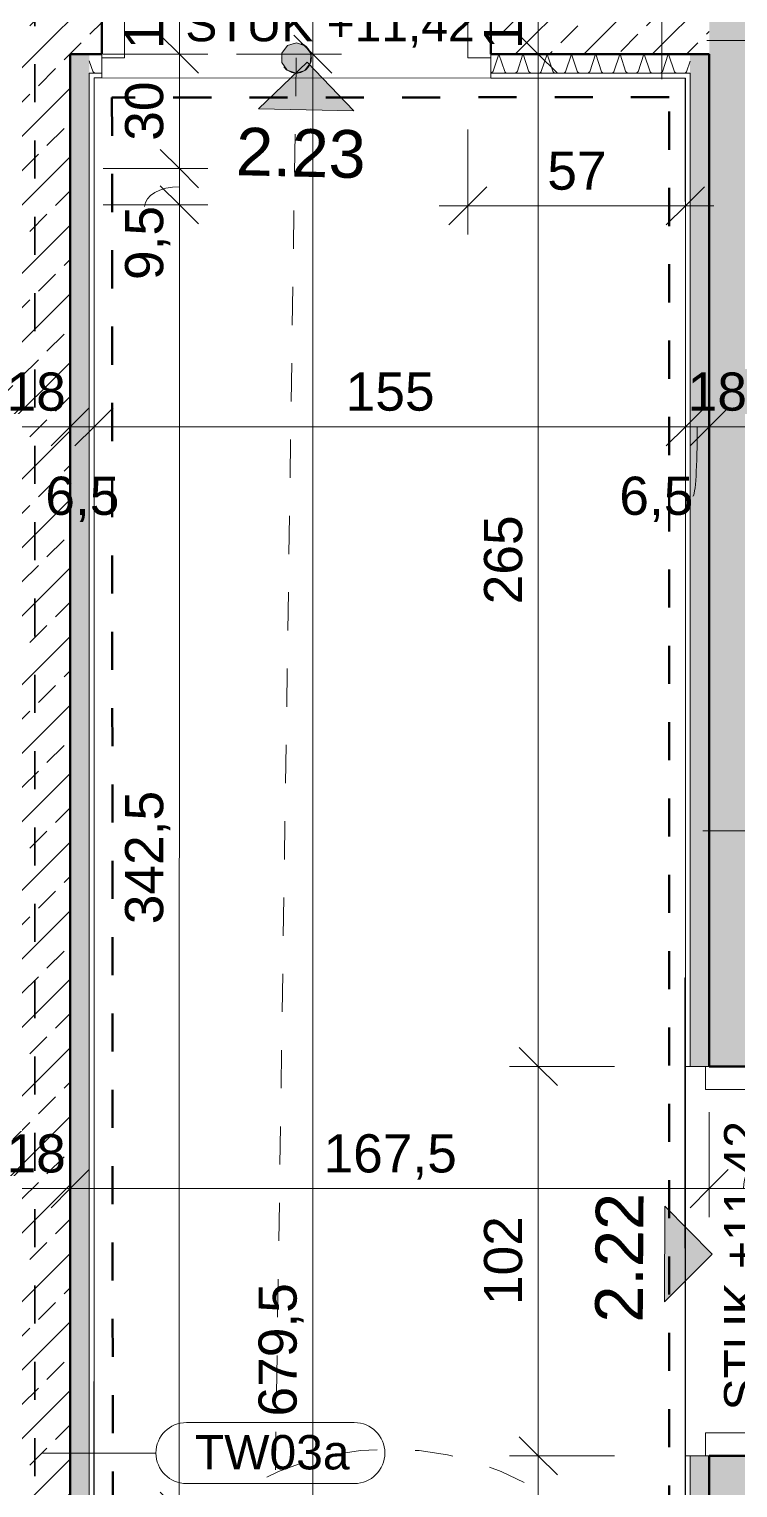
# Model space of a CAD drawing. Header units: metres. Extents: x -67.4 to -27.2, y 43.9 to 89.6.
# Drawn here: x -46.991 to -45.133, y 71.94 to 75.762 of the extents above; entities that cross this region are included whole.
import ezdxf

# ---------------------------------------------------------------- set-up
doc = ezdxf.new("R2010")
doc.units = ezdxf.units.M
doc.linetypes.add('Strich Punkt Mittel', pattern=[0.015875, 0.00635, -0.004763, 0, -0.004763])
doc.linetypes.add('Verdeckt', pattern=[0.003, 0.002, -0.001])
for name, color, linetype, lineweight in [('A_2D', 7, 'Continuous', 13), ('A_Bemassung-50_', 4, 'Continuous', 9), ('A_Bemassung_', 4, 'Continuous', 9), ('A_Beschriftung_', 7, 'Continuous', 9), ('A_Brandabschnitte', 30, 'Verdeckt', 50), ('A_Decken', 8, 'Continuous', 13), ('A_Fluchtweg', 240, 'Verdeckt', 18), ('A_Raeume_', 7, 'Continuous', 5), ('A_Raeume_Beschriftung_', 7, 'Continuous', 9), ('A_Raster_', 1, 'Continuous', 9), ('A_Tueren', 31, 'Continuous', 13), ('A_Waende', 7, 'Continuous', 13)]:
    doc.layers.add(name, color=color, linetype=linetype, lineweight=lineweight)
doc.styles.add('Arial_2', font='arial.ttf', dxfattribs={"height": 0.09})
doc.styles.add('Arial_4', font='arial.ttf', dxfattribs={"height": 0.125})
doc.styles.add('Arial_5', font='arial.ttf', dxfattribs={"height": 0.1})
doc.dimstyles.new('WGA-Bemaßung', dxfattribs={"dimscale": 0.3048, "dimtxt": 0.102026, "dimasz": 0.328084, "dimexe": 0.246063, "dimexo": 0.0625, "dimgap": 0.04101, "dimtad": 1, "dimdec": 1, "dimlfac": 100, "dimrnd": 0.5, "dimdsep": 46, "dimtxsty": 'Arial_5', "dimblk1": 'OBLIQUE', "dimblk2": 'OBLIQUE', "dimsah": 1, "dimcen": 0.09, "dimdle": 0.246063, "dimazin": 2, "dimtfac": 1, "dimtdec": 4, "dimtix": 1, "dimtmove": 0, "dimatfit": 3, "dimfxl": 0.656168, "dimfxlon": 1, "dimtvp": 1, "dimtolj": 1, "dimtzin": 0, "dimarcsym": 2})
doc.dimstyles.new('WGA-Bemaßung_3', dxfattribs={"dimscale": 0.3048, "dimtxt": 0.102026, "dimasz": 0.328084, "dimexe": 0.246063, "dimexo": 0.0625, "dimgap": 0.04101, "dimtad": 1, "dimdec": 1, "dimlfac": 100, "dimrnd": 0.5, "dimdsep": 46, "dimtxsty": 'Arial_5', "dimblk1": 'OBLIQUE', "dimblk2": 'OBLIQUE', "dimsah": 1, "dimcen": 0.09, "dimdle": 0.246063, "dimazin": 2, "dimtfac": 1, "dimtdec": 4, "dimtix": 1, "dimtmove": 1, "dimatfit": 3, "dimfxl": 0.656168, "dimfxlon": 1, "dimtvp": 1, "dimtolj": 1, "dimtzin": 0, "dimarcsym": 2})
doc.dimstyles.new('WGA-Bemaßung_4', dxfattribs={"dimscale": 0.3048, "dimtxt": 0.102026, "dimasz": 0.328084, "dimexe": 0.246063, "dimexo": 0.0625, "dimgap": 0.04101, "dimtad": 1, "dimdec": 1, "dimlfac": 100, "dimrnd": 0.5, "dimdsep": 46, "dimtxsty": 'Arial_5', "dimblk1": 'OBLIQUE', "dimblk2": 'OBLIQUE', "dimsah": 1, "dimcen": 0.09, "dimdle": 0.246063, "dimazin": 2, "dimtfac": 1, "dimtdec": 4, "dimtix": 1, "dimtmove": 2, "dimatfit": 3, "dimfxl": 0.656168, "dimfxlon": 1, "dimtvp": 1, "dimtolj": 1, "dimtzin": 0, "dimarcsym": 2})
doc.dimstyles.new('WGA-Bemaßung_5', dxfattribs={"dimscale": 0.3048, "dimtxt": 0.102026, "dimasz": 0.328084, "dimexe": 0.246063, "dimexo": 0.0625, "dimgap": 0.04101, "dimtad": 1, "dimdec": 1, "dimlfac": 100, "dimrnd": 0.5, "dimdsep": 46, "dimtxsty": 'Arial_5', "dimblk1": 'OBLIQUE', "dimblk2": 'OBLIQUE', "dimsah": 1, "dimcen": 0.09, "dimdle": 0.246063, "dimazin": 2, "dimtfac": 1, "dimtdec": 4, "dimtix": 1, "dimtmove": 0, "dimatfit": 3, "dimfxl": 0.656168, "dimfxlon": 1, "dimtvp": 1, "dimtolj": 1, "dimtzin": 0, "dimarcsym": 2})
pattern_1 = [(45, (0, 0), (-0.08980256, 0.08980256), []), (45, (0.0898, 0), (-0.08980256, 0.08980256), [0.0635, -0.03175])]

# ---------------------------------------------------------------- blocks, each defined once
blk = doc.blocks.new('UZ_D1 - SL_0900x2000_Wohnungstür-5426848-263_PP_03DG_BT2')
at = {"layer": 'A_Tueren', "lineweight": 5}
for p, q in [((-0.45, 0.1), (-0.51, 0.1)), ((-0.45, -0.1), (-0.45, 0.1)), ((0.45, 0.1), (0.51, 0.1)), ((0.45, -0.1), (0.45, 0.1)), ((-0.51, -0.1), (-0.45, -0.1)), ((0.51, -0.1), (0.45, -0.1)), ((0.45, -0.1), (0.45, -1))]:
    blk.add_line(p, q, dxfattribs=at)
blk.add_arc((0.45, -0.1), 0.9, 180, 270, dxfattribs=at)
blk = doc.blocks.new('UZ_D1 - SL_0900x2000_Wohnungstür-5426849-263_PP_03DG_BT2')
at = {"layer": 'A_Tueren', "lineweight": 5}
for p, q in [((0.45, 0.1), (0.45, 1)), ((-0.51, 0.1), (-0.45, 0.1)), ((-0.45, 0.1), (-0.45, -0.1)), ((0.45, 0.1), (0.45, -0.1)), ((0.51, 0.1), (0.45, 0.1)), ((-0.45, -0.1), (-0.51, -0.1)), ((0.45, -0.1), (0.51, -0.1))]:
    blk.add_line(p, q, dxfattribs=at)
blk.add_arc((0.45, 0.1), 0.9, 90, 180, dxfattribs=at)
blk = doc.blocks.new('BS_Raum_Top_Pfeil - unten_rechts-2842559-263_PP_03DG_BT2')
at = {"layer": 'A_Raeume_Beschriftung_'}
blk.add_hatch(color=256, dxfattribs=at).paths.add_polyline_path([(-0.0025, -0.0075), (0, -0.005), (0.0025, -0.0075)])
for p, q in [((0, -0.005), (-0.0025, -0.0075)), ((0.0025, -0.0075), (0, -0.005)), ((-0.0025, -0.0075), (0.0025, -0.0075))]:
    blk.add_line(p, q, dxfattribs=at)
blk = doc.blocks.new('BS_Raum_Top_Pfeil - oben_links-2842557-263_PP_03DG_BT2')
at = {"layer": 'A_Raeume_Beschriftung_'}
blk.add_hatch(color=256, dxfattribs=at).paths.add_polyline_path([(-0.0025, 0.0075), (0.0025, 0.0075), (0, 0.005)])
for p, q in [((-0.0025, 0.0075), (0, 0.005)), ((0.0025, 0.0075), (-0.0025, 0.0075)), ((0, 0.005), (0.0025, 0.0075))]:
    blk.add_line(p, q, dxfattribs=at)
blk = doc.blocks.new('BS_Wand_Lollipop - rechts_oben-2026913-263_PP_03DG_BT2')
at = {"layer": 'A_Beschriftung_'}
for p, q in [((0.0046, 0.0016), (0.0134, 0.0016)), ((-0.003, 0), (0.003, 0)), ((0.0046, -0.0016), (0.0134, -0.0016))]:
    blk.add_line(p, q, dxfattribs=at)
for centre, start, end in [((0.0046, 0), 90, 270), ((0.0134, 0), 270, 90)]:
    blk.add_arc(centre, 0.0016, start, end, dxfattribs=at)
blk = doc.blocks.new('DIMBLOCK195-263_PP_03DG_BT2')
at = {"layer": 'A_Bemassung-50_', "transparency": 16777216}
for p, q in [((-45.2082, 74.7199), (-45.2082, 74.7949)), ((-45.0282, 74.7199), (-45.0282, 74.7949)), ((-45.0282, 74.7199), (-45.2832, 74.7199)), ((-45.2082, 74.7199), (-45.2082, 74.5199)), ((-45.0282, 74.7199), (-45.0282, 74.5199))]:
    blk.add_line(p, q, dxfattribs=at)
at = {"layer": 'A_Bemassung-50_', "lineweight": 35, "transparency": 16777216}
for p, q in [((-45.2082, 74.7199), (-45.1582, 74.7699)), ((-45.0282, 74.7199), (-44.9782, 74.7699)), ((-45.2082, 74.7199), (-45.2582, 74.6699)), ((-45.0282, 74.7199), (-45.0782, 74.6699))]:
    blk.add_line(p, q, dxfattribs=at)
at = {"layer": 'A_Bemassung-50_', "color": 0, "transparency": 16777216, "insert": (-45.2646, 74.8623), "char_height": 0.1, "width": 0.184588, "attachment_point": 1, "rotation": 359.9983, "line_spacing_factor": 0.941778, "style": 'Arial_5'}
blk.add_mtext('18', dxfattribs=at)
blk = doc.blocks.new('_Oblique')
at = {"color": 0, "linetype": 'ByBlock', "lineweight": -2}
blk.add_line((-0.5, -0.5), (0.5, 0.5), dxfattribs=at)
blk = doc.blocks.new('DIMBLOCK200-263_PP_03DG_BT2')
at = {"layer": 'A_Bemassung-50_', "transparency": 16777216}
for p, q in [((-47.0632, 74.72), (-47.0632, 74.92)), ((-46.8832, 74.72), (-46.8832, 74.92)), ((-47.0632, 74.72), (-46.8832, 74.72)), ((-47.0632, 74.72), (-47.0632, 74.645)), ((-46.8832, 74.72), (-46.8832, 74.645))]:
    blk.add_line(p, q, dxfattribs=at)
at = {"layer": 'A_Bemassung-50_', "lineweight": 35, "transparency": 16777216}
for p, q in [((-47.0632, 74.72), (-47.0132, 74.77)), ((-46.8832, 74.72), (-46.8332, 74.77)), ((-47.0632, 74.72), (-47.1132, 74.67)), ((-46.8832, 74.72), (-46.9332, 74.67))]:
    blk.add_line(p, q, dxfattribs=at)
at = {"layer": 'A_Bemassung-50_', "color": 0, "transparency": 16777216, "insert": (-47.0501, 74.8623), "char_height": 0.1, "width": 0.184588, "attachment_point": 1, "rotation": 359.9983, "line_spacing_factor": 0.941778, "style": 'Arial_5'}
blk.add_mtext('18', dxfattribs=at)
blk = doc.blocks.new('DIMBLOCK201-263_PP_03DG_BT2')
at = {"layer": 'A_Bemassung-50_', "transparency": 16777216}
for p, q in [((-46.8832, 74.72), (-46.8832, 74.92)), ((-46.8207, 74.72), (-46.8207, 74.92)), ((-46.8832, 74.72), (-46.8207, 74.72)), ((-46.8832, 74.72), (-46.8832, 74.645)), ((-46.8207, 74.72), (-46.8207, 74.645))]:
    blk.add_line(p, q, dxfattribs=at)
at = {"layer": 'A_Bemassung-50_', "lineweight": 35, "transparency": 16777216}
for p, q in [((-46.8832, 74.72), (-46.8332, 74.77)), ((-46.8207, 74.72), (-46.7707, 74.77)), ((-46.8832, 74.72), (-46.9332, 74.67)), ((-46.8207, 74.72), (-46.8707, 74.67))]:
    blk.add_line(p, q, dxfattribs=at)
at = {"layer": 'A_Bemassung-50_', "color": 0, "transparency": 16777216, "insert": (-46.9485, 74.5893), "char_height": 0.1, "width": 0.231677, "attachment_point": 1, "rotation": 359.9983, "line_spacing_factor": 0.941778, "style": 'Arial_5'}
blk.add_mtext('6,5', dxfattribs=at)
blk = doc.blocks.new('DIMBLOCK202-263_PP_03DG_BT2')
at = {"layer": 'A_Bemassung-50_', "transparency": 16777216}
for p, q in [((-46.8207, 74.72), (-46.8207, 74.92)), ((-45.2707, 74.7199), (-45.2707, 74.9199)), ((-46.8207, 74.72), (-45.2707, 74.7199)), ((-46.8207, 74.72), (-46.8207, 74.645)), ((-45.2707, 74.7199), (-45.2707, 74.6449))]:
    blk.add_line(p, q, dxfattribs=at)
at = {"layer": 'A_Bemassung-50_', "lineweight": 35, "transparency": 16777216}
for p, q in [((-46.8207, 74.72), (-46.7707, 74.77)), ((-45.2707, 74.7199), (-45.2207, 74.7699)), ((-46.8207, 74.72), (-46.8707, 74.67)), ((-45.2707, 74.7199), (-45.3207, 74.6699))]:
    blk.add_line(p, q, dxfattribs=at)
at = {"layer": 'A_Bemassung-50_', "color": 0, "transparency": 16777216, "insert": (-46.1611, 74.8623), "char_height": 0.1, "width": 0.276883, "attachment_point": 1, "rotation": 359.9983, "line_spacing_factor": 0.941778, "style": 'Arial_5'}
blk.add_mtext('155', dxfattribs=at)
blk = doc.blocks.new('DIMBLOCK203-263_PP_03DG_BT2')
at = {"layer": 'A_Bemassung-50_', "transparency": 16777216}
for p, q in [((-45.2707, 74.7199), (-45.2707, 74.9199)), ((-45.2082, 74.7199), (-45.2082, 74.9199)), ((-45.2707, 74.7199), (-45.2082, 74.7199)), ((-45.2707, 74.7199), (-45.2707, 74.6449)), ((-45.2082, 74.7199), (-45.2082, 74.6449))]:
    blk.add_line(p, q, dxfattribs=at)
at = {"layer": 'A_Bemassung-50_', "lineweight": 35, "transparency": 16777216}
for p, q in [((-45.2707, 74.7199), (-45.2207, 74.7699)), ((-45.2082, 74.7199), (-45.1582, 74.7699)), ((-45.2707, 74.7199), (-45.3207, 74.6699)), ((-45.2082, 74.7199), (-45.2582, 74.6699))]:
    blk.add_line(p, q, dxfattribs=at)
at = {"layer": 'A_Bemassung-50_', "transparency": 16777216}
blk.add_ellipse((-45.2507, 74.7199), major_axis=(0, 0.182), ratio=0.062063, start_param=3.141593, end_param=4.712389, dxfattribs=at)
at = {"layer": 'A_Bemassung-50_', "color": 0, "transparency": 16777216, "insert": (-45.4438, 74.5893), "char_height": 0.1, "width": 0.231677, "attachment_point": 1, "rotation": 359.9983, "line_spacing_factor": 0.941778, "style": 'Arial_5'}
blk.add_mtext('6,5', dxfattribs=at)
blk = doc.blocks.new('DIMBLOCK204-263_PP_03DG_BT2')
at = {"layer": 'A_Bemassung-50_', "transparency": 16777216}
for p, q in [((-45.2082, 74.7199), (-45.2082, 74.9199)), ((-43.173, 74.7199), (-43.173, 74.7949)), ((-45.2082, 74.7199), (-43.173, 74.7199)), ((-45.2082, 74.7199), (-45.2082, 74.6449)), ((-43.173, 74.7199), (-43.173, 74.5199))]:
    blk.add_line(p, q, dxfattribs=at)
at = {"layer": 'A_Bemassung-50_', "lineweight": 35, "transparency": 16777216}
for p, q in [((-45.2082, 74.7199), (-45.1582, 74.7699)), ((-43.173, 74.7199), (-43.123, 74.7699)), ((-45.2082, 74.7199), (-45.2582, 74.6699)), ((-43.173, 74.7199), (-43.223, 74.6699))]:
    blk.add_line(p, q, dxfattribs=at)
at = {"layer": 'A_Bemassung-50_', "color": 0, "transparency": 16777216, "insert": (-44.3641, 74.8622), "char_height": 0.1, "width": 0.416266, "attachment_point": 1, "rotation": 359.9983, "line_spacing_factor": 0.941778, "style": 'Arial_5'}
blk.add_mtext('203,5', dxfattribs=at)
blk = doc.blocks.new('DIMBLOCK322-263_PP_03DG_BT2')
at = {"layer": 'A_Bemassung-50_', "lineweight": 35, "transparency": 16777216}
for p, q in [((-46.5971, 75.8765), (-46.6471, 75.9265)), ((-46.5971, 75.8765), (-46.5471, 75.8264)), ((-46.5971, 75.6965), (-46.6471, 75.7465)), ((-46.5971, 75.6965), (-46.5471, 75.6464))]:
    blk.add_line(p, q, dxfattribs=at)
at = {"layer": 'A_Bemassung-50_', "transparency": 16777216}
for p, q in [((-46.5971, 75.8765), (-46.6721, 75.8765)), ((-46.5971, 75.8765), (-46.5971, 75.6965)), ((-46.5971, 75.8765), (-46.3971, 75.8764)), ((-46.5971, 75.6965), (-46.7971, 75.6965)), ((-46.5971, 75.6965), (-46.5221, 75.6964))]:
    blk.add_line(p, q, dxfattribs=at)
at = {"layer": 'A_Bemassung-50_', "color": 0, "transparency": 16777216, "insert": (-46.7395, 75.7095), "char_height": 0.1, "width": 0.184588, "attachment_point": 1, "rotation": 90, "line_spacing_factor": 0.941778, "style": 'Arial_5'}
blk.add_mtext('18', dxfattribs=at)
blk = doc.blocks.new('DIMBLOCK323-263_PP_03DG_BT2')
at = {"layer": 'A_Bemassung-50_', "lineweight": 35, "transparency": 16777216}
for p, q in [((-46.5971, 75.6965), (-46.6471, 75.7465)), ((-46.5971, 75.6965), (-46.5471, 75.6464)), ((-46.5971, 75.3965), (-46.6471, 75.4465)), ((-46.5971, 75.3965), (-46.5471, 75.3464))]:
    blk.add_line(p, q, dxfattribs=at)
at = {"layer": 'A_Bemassung-50_', "transparency": 16777216}
for p, q in [((-46.5971, 75.6965), (-46.7971, 75.6965)), ((-46.5971, 75.6965), (-46.5971, 75.3965)), ((-46.5971, 75.6965), (-46.5221, 75.6964)), ((-46.5971, 75.3965), (-46.7971, 75.3965)), ((-46.5971, 75.3965), (-46.5221, 75.3964))]:
    blk.add_line(p, q, dxfattribs=at)
at = {"layer": 'A_Bemassung-50_', "color": 0, "transparency": 16777216, "insert": (-46.7395, 75.4695), "char_height": 0.1, "width": 0.184588, "attachment_point": 1, "rotation": 90, "line_spacing_factor": 0.941778, "style": 'Arial_5'}
blk.add_mtext('30', dxfattribs=at)
blk = doc.blocks.new('DIMBLOCK324-263_PP_03DG_BT2')
at = {"layer": 'A_Bemassung-50_', "lineweight": 35, "transparency": 16777216}
for p, q in [((-46.5971, 75.3965), (-46.6471, 75.4465)), ((-46.5971, 75.3965), (-46.5471, 75.3464)), ((-46.5971, 75.3015), (-46.6471, 75.3515)), ((-46.5971, 75.3015), (-46.5471, 75.2514))]:
    blk.add_line(p, q, dxfattribs=at)
at = {"layer": 'A_Bemassung-50_', "transparency": 16777216}
for p, q in [((-46.5971, 75.3965), (-46.7971, 75.3965)), ((-46.5971, 75.3965), (-46.5971, 75.3015)), ((-46.5971, 75.3965), (-46.5221, 75.3964)), ((-46.5971, 75.3015), (-46.7971, 75.3015)), ((-46.5971, 75.3015), (-46.5221, 75.3014))]:
    blk.add_line(p, q, dxfattribs=at)
blk.add_ellipse((-46.5971, 75.2975), major_axis=(-0.091, 0), ratio=0.565281, start_param=4.712389, end_param=6.283185, dxfattribs=at)
at = {"layer": 'A_Bemassung-50_', "color": 0, "transparency": 16777216, "insert": (-46.7395, 75.1045), "char_height": 0.1, "width": 0.231677, "attachment_point": 1, "rotation": 90, "line_spacing_factor": 0.941778, "style": 'Arial_5'}
blk.add_mtext('9,5', dxfattribs=at)
blk = doc.blocks.new('DIMBLOCK325-263_PP_03DG_BT2')
at = {"layer": 'A_Bemassung-50_', "lineweight": 35, "transparency": 16777216}
for p, q in [((-46.5971, 75.3015), (-46.6471, 75.3515)), ((-46.5971, 75.3015), (-46.5471, 75.2514)), ((-46.5973, 71.8787), (-46.6472, 71.9287)), ((-46.5973, 71.8787), (-46.5473, 71.8287))]:
    blk.add_line(p, q, dxfattribs=at)
at = {"layer": 'A_Bemassung-50_', "transparency": 16777216}
for p, q in [((-46.5971, 75.3015), (-46.7971, 75.3015)), ((-46.5971, 75.3015), (-46.5973, 71.8787)), ((-46.5971, 75.3015), (-46.5221, 75.3014)), ((-46.5973, 71.8787), (-46.7973, 71.8787)), ((-46.5973, 71.8787), (-46.5223, 71.8787))]:
    blk.add_line(p, q, dxfattribs=at)
at = {"layer": 'A_Bemassung-50_', "color": 0, "transparency": 16777216, "insert": (-46.7395, 73.4166), "char_height": 0.1, "width": 0.416266, "attachment_point": 1, "rotation": 90, "line_spacing_factor": 0.941778, "style": 'Arial_5'}
blk.add_mtext('342,5', dxfattribs=at)
blk = doc.blocks.new('DIMBLOCK345-263_PP_03DG_BT2')
at = {"layer": 'A_Bemassung-50_', "lineweight": 35, "transparency": 16777216}
for p, q in [((-46.2471, 75.6964), (-46.2971, 75.7464)), ((-46.2471, 75.6964), (-46.1971, 75.6464)), ((-46.2473, 68.9038), (-46.2973, 68.9538)), ((-46.2473, 68.9038), (-46.1973, 68.8538))]:
    blk.add_line(p, q, dxfattribs=at)
at = {"layer": 'A_Bemassung-50_', "transparency": 16777216}
for p, q in [((-46.2471, 75.6964), (-46.4471, 75.6964)), ((-46.2473, 68.9038), (-46.2471, 75.6964)), ((-46.2471, 75.6964), (-46.1721, 75.6964)), ((-46.2473, 68.9038), (-46.4473, 68.9038)), ((-46.2473, 68.9038), (-46.1723, 68.9038))]:
    blk.add_line(p, q, dxfattribs=at)
at = {"layer": 'A_Bemassung-50_', "color": 0, "transparency": 16777216, "insert": (-46.3896, 72.1267), "char_height": 0.1, "width": 0.416266, "attachment_point": 1, "rotation": 90, "line_spacing_factor": 0.941778, "style": 'Arial_5'}
blk.add_mtext('679,5', dxfattribs=at)
blk = doc.blocks.new('DIMBLOCK346-263_PP_03DG_BT2')
at = {"layer": 'A_Bemassung-50_', "lineweight": 35, "transparency": 16777216}
for p, q in [((-46.2471, 75.8764), (-46.2971, 75.9264)), ((-46.2471, 75.8764), (-46.1971, 75.8264)), ((-46.2471, 75.6964), (-46.2971, 75.7464)), ((-46.2471, 75.6964), (-46.1971, 75.6464))]:
    blk.add_line(p, q, dxfattribs=at)
at = {"layer": 'A_Bemassung-50_', "transparency": 16777216}
for p, q in [((-46.2471, 75.8764), (-46.4471, 75.8764)), ((-46.2471, 75.6964), (-46.2471, 75.8764)), ((-46.2471, 75.8764), (-46.1721, 75.8764)), ((-46.2471, 75.6964), (-46.4471, 75.6964)), ((-46.2471, 75.6964), (-46.1721, 75.6964))]:
    blk.add_line(p, q, dxfattribs=at)
blk.add_ellipse((-46.2471, 75.8863), major_axis=(0, 0.0998), ratio=0.911195, start_param=1.570796, end_param=3.141593, dxfattribs=at)
at = {"layer": 'A_Bemassung-50_', "color": 0, "transparency": 16777216, "insert": (-46.3895, 75.8863), "char_height": 0.1, "width": 0.184588, "attachment_point": 1, "rotation": 90, "line_spacing_factor": 0.941778, "style": 'Arial_5'}
blk.add_mtext('18', dxfattribs=at)
blk = doc.blocks.new('DIMBLOCK353-263_PP_03DG_BT2')
at = {"layer": 'A_Bemassung-50_', "lineweight": 35, "transparency": 16777216}
for p, q in [((-45.6562, 75.8764), (-45.7062, 75.9264)), ((-45.6562, 75.8764), (-45.6062, 75.8264)), ((-45.6562, 75.6964), (-45.7062, 75.7464)), ((-45.6562, 75.6964), (-45.6062, 75.6464))]:
    blk.add_line(p, q, dxfattribs=at)
at = {"layer": 'A_Bemassung-50_', "transparency": 16777216}
for p, q in [((-45.6562, 75.8764), (-45.7312, 75.8764)), ((-45.6562, 75.8764), (-45.6562, 75.6964)), ((-45.6562, 75.8764), (-45.4562, 75.8764)), ((-45.6562, 75.6964), (-45.7312, 75.6964)), ((-45.6562, 75.6964), (-45.4562, 75.6964))]:
    blk.add_line(p, q, dxfattribs=at)
at = {"layer": 'A_Bemassung-50_', "color": 0, "transparency": 16777216, "insert": (-45.7985, 75.7095), "char_height": 0.1, "width": 0.184588, "attachment_point": 1, "rotation": 90, "line_spacing_factor": 0.941778, "style": 'Arial_5'}
blk.add_mtext('18', dxfattribs=at)
blk = doc.blocks.new('DIMBLOCK354-263_PP_03DG_BT2')
at = {"layer": 'A_Bemassung-50_', "lineweight": 35, "transparency": 16777216}
for p, q in [((-45.6562, 75.6964), (-45.7062, 75.7464)), ((-45.6562, 75.6964), (-45.6062, 75.6464)), ((-45.6563, 73.0439), (-45.7063, 73.0939)), ((-45.6563, 73.0439), (-45.6063, 72.9939))]:
    blk.add_line(p, q, dxfattribs=at)
at = {"layer": 'A_Bemassung-50_', "transparency": 16777216}
for p, q in [((-45.6562, 75.6964), (-45.7312, 75.6964)), ((-45.6562, 75.6964), (-45.6563, 73.0439)), ((-45.6562, 75.6964), (-45.4562, 75.6964)), ((-45.6563, 73.0439), (-45.7313, 73.0439)), ((-45.6563, 73.0439), (-45.4563, 73.0439))]:
    blk.add_line(p, q, dxfattribs=at)
at = {"layer": 'A_Bemassung-50_', "color": 0, "transparency": 16777216, "insert": (-45.7985, 74.2548), "char_height": 0.1, "width": 0.276883, "attachment_point": 1, "rotation": 90, "line_spacing_factor": 0.941778, "style": 'Arial_5'}
blk.add_mtext('265', dxfattribs=at)
blk = doc.blocks.new('DIMBLOCK355-263_PP_03DG_BT2')
at = {"layer": 'A_Bemassung-50_', "lineweight": 35, "transparency": 16777216}
for p, q in [((-45.6563, 73.0439), (-45.7063, 73.0939)), ((-45.6563, 73.0439), (-45.6063, 72.9939)), ((-45.6563, 72.0239), (-45.7063, 72.0739)), ((-45.6563, 72.0239), (-45.6063, 71.9739))]:
    blk.add_line(p, q, dxfattribs=at)
at = {"layer": 'A_Bemassung-50_', "transparency": 16777216}
for p, q in [((-45.6563, 73.0439), (-45.7313, 73.0439)), ((-45.6563, 73.0439), (-45.6563, 72.0239)), ((-45.6563, 73.0439), (-45.4563, 73.0439)), ((-45.6563, 72.0239), (-45.7313, 72.0239)), ((-45.6563, 72.0239), (-45.4563, 72.0239))]:
    blk.add_line(p, q, dxfattribs=at)
at = {"layer": 'A_Bemassung-50_', "color": 0, "transparency": 16777216, "insert": (-45.7986, 72.4186), "char_height": 0.1, "width": 0.276883, "attachment_point": 1, "rotation": 90, "line_spacing_factor": 0.941778, "style": 'Arial_5'}
blk.add_mtext('102', dxfattribs=at)
blk = doc.blocks.new('DIMBLOCK356-263_PP_03DG_BT2')
at = {"layer": 'A_Bemassung-50_', "lineweight": 35, "transparency": 16777216}
for p, q in [((-45.6563, 72.0239), (-45.7063, 72.0739)), ((-45.6563, 72.0239), (-45.6063, 71.9739)), ((-45.6564, 68.9038), (-45.7064, 68.9538)), ((-45.6564, 68.9038), (-45.6064, 68.8538))]:
    blk.add_line(p, q, dxfattribs=at)
at = {"layer": 'A_Bemassung-50_', "transparency": 16777216}
for p, q in [((-45.6563, 72.0239), (-45.7313, 72.0239)), ((-45.6563, 72.0239), (-45.6564, 68.9038)), ((-45.6563, 72.0239), (-45.4563, 72.0239)), ((-45.6564, 68.9038), (-45.7314, 68.9038)), ((-45.6564, 68.9038), (-45.4564, 68.9038))]:
    blk.add_line(p, q, dxfattribs=at)
at = {"layer": 'A_Bemassung-50_', "color": 0, "transparency": 16777216, "insert": (-45.7987, 70.3485), "char_height": 0.1, "width": 0.276883, "attachment_point": 1, "rotation": 90, "line_spacing_factor": 0.941778, "style": 'Arial_5'}
blk.add_mtext('312', dxfattribs=at)
blk = doc.blocks.new('DIMBLOCK407-263_PP_03DG_BT2')
at = {"layer": 'A_Bemassung-50_', "transparency": 16777216}
for p, q in [((-47.0632, 72.7239), (-47.0632, 72.9239)), ((-46.8832, 72.7239), (-46.8832, 72.9239)), ((-47.0632, 72.7239), (-46.8832, 72.7239)), ((-47.0632, 72.7239), (-47.0632, 72.6489)), ((-46.8832, 72.7239), (-46.8832, 72.6489))]:
    blk.add_line(p, q, dxfattribs=at)
at = {"layer": 'A_Bemassung-50_', "lineweight": 35, "transparency": 16777216}
for p, q in [((-47.0632, 72.7239), (-47.0132, 72.7739)), ((-46.8832, 72.7239), (-46.8332, 72.7739)), ((-47.0632, 72.7239), (-47.1132, 72.6739)), ((-46.8832, 72.7239), (-46.9332, 72.6739))]:
    blk.add_line(p, q, dxfattribs=at)
at = {"layer": 'A_Bemassung-50_', "color": 0, "transparency": 16777216, "insert": (-47.0502, 72.8662), "char_height": 0.1, "width": 0.184588, "attachment_point": 1, "rotation": 359.9983, "line_spacing_factor": 0.941778, "style": 'Arial_5'}
blk.add_mtext('18', dxfattribs=at)
blk = doc.blocks.new('DIMBLOCK408-263_PP_03DG_BT2')
at = {"layer": 'A_Bemassung-50_', "transparency": 16777216}
for p, q in [((-46.8832, 72.7239), (-46.8832, 72.9239)), ((-45.2082, 72.7238), (-45.2082, 72.9238)), ((-46.8832, 72.7239), (-45.2082, 72.7238)), ((-46.8832, 72.7239), (-46.8832, 72.6489)), ((-45.2082, 72.7238), (-45.2082, 72.6488))]:
    blk.add_line(p, q, dxfattribs=at)
at = {"layer": 'A_Bemassung-50_', "lineweight": 35, "transparency": 16777216}
for p, q in [((-46.8832, 72.7239), (-46.8332, 72.7739)), ((-45.2082, 72.7238), (-45.1582, 72.7738)), ((-46.8832, 72.7239), (-46.9332, 72.6739)), ((-45.2082, 72.7238), (-45.2582, 72.6738))]:
    blk.add_line(p, q, dxfattribs=at)
at = {"layer": 'A_Bemassung-50_', "color": 0, "transparency": 16777216, "insert": (-46.2192, 72.8662), "char_height": 0.1, "width": 0.416266, "attachment_point": 1, "rotation": 359.9983, "line_spacing_factor": 0.941778, "style": 'Arial_5'}
blk.add_mtext('167,5', dxfattribs=at)
blk = doc.blocks.new('DIMBLOCK409-263_PP_03DG_BT2')
at = {"layer": 'A_Bemassung-50_', "transparency": 16777216}
for p, q in [((-45.2082, 72.7238), (-45.2082, 72.9238)), ((-45.0282, 72.7238), (-45.0282, 72.9238)), ((-45.2082, 72.7238), (-45.0282, 72.7238)), ((-45.2082, 72.7238), (-45.2082, 72.6488)), ((-45.0282, 72.7238), (-45.0282, 72.6488))]:
    blk.add_line(p, q, dxfattribs=at)
at = {"layer": 'A_Bemassung-50_', "lineweight": 35, "transparency": 16777216}
for p, q in [((-45.2082, 72.7238), (-45.1582, 72.7738)), ((-45.0282, 72.7238), (-44.9782, 72.7738)), ((-45.2082, 72.7238), (-45.2582, 72.6738)), ((-45.0282, 72.7238), (-45.0782, 72.6738))]:
    blk.add_line(p, q, dxfattribs=at)
at = {"layer": 'A_Bemassung-50_', "transparency": 16777216}
blk.add_ellipse((-44.9776, 72.7238), major_axis=(-0.1406, 0), ratio=0.819202, start_param=4.712389, end_param=6.283185, dxfattribs=at)
at = {"layer": 'A_Bemassung-50_', "color": 0, "transparency": 16777216, "insert": (-44.9776, 72.8904), "char_height": 0.1, "width": 0.184588, "attachment_point": 1, "rotation": 359.9983, "line_spacing_factor": 0.941778, "style": 'Arial_5'}
blk.add_mtext('18', dxfattribs=at)
blk = doc.blocks.new('DIMBLOCK437-263_PP_03DG_BT2')
at = {"layer": 'A_Bemassung-50_', "transparency": 16777216}
for p, q in [((-45.8407, 75.299), (-45.8407, 75.499)), ((-45.2707, 75.299), (-45.2707, 75.499)), ((-45.9157, 75.299), (-45.1957, 75.299)), ((-45.8407, 75.299), (-45.8407, 75.224)), ((-45.2707, 75.299), (-45.2707, 75.224))]:
    blk.add_line(p, q, dxfattribs=at)
at = {"layer": 'A_Bemassung-50_', "lineweight": 35, "transparency": 16777216}
for p, q in [((-45.8407, 75.299), (-45.7907, 75.349)), ((-45.2707, 75.299), (-45.2207, 75.349)), ((-45.8407, 75.299), (-45.8907, 75.249)), ((-45.2707, 75.299), (-45.3207, 75.249))]:
    blk.add_line(p, q, dxfattribs=at)
at = {"layer": 'A_Bemassung-50_', "color": 0, "transparency": 16777216, "insert": (-45.6326, 75.4413), "char_height": 0.1, "width": 0.184588, "attachment_point": 1, "rotation": 359.9983, "line_spacing_factor": 0.941778, "style": 'Arial_5'}
blk.add_mtext('57', dxfattribs=at)

msp = doc.modelspace()

# ---------------------------------------------------------------- hatches: boundary and pattern name
at = {"layer": 'A_Fluchtweg'}
h = msp.add_hatch(color=256, dxfattribs=at)
edge = h.paths.add_edge_path()
edge.add_arc((-46.2907, 75.6864), 0.0397, 0, 360)
msp.add_hatch(color=256, dxfattribs=at).paths.add_polyline_path([(-46.2912, 75.6468), (-46.2678, 75.654), (-46.2531, 75.6736), (-46.2527, 75.6981), (-46.2669, 75.7182), (-46.2901, 75.7261), (-46.3135, 75.7189), (-46.3282, 75.6993), (-46.3286, 75.6747), (-46.3145, 75.6547)])
at = {"layer": 'A_Waende', "lineweight": 5}
h = msp.add_hatch(dxfattribs=at)
h.set_pattern_fill('FP_2', color=250, style=0, pattern_type=2)
h.set_pattern_definition(pattern_1)
h.paths.add_polyline_path([(-45.0288, 55.6487), (-45.0287, 58.2637), (-45.2087, 58.2637), (-45.2087, 55.6487), (-45.0976, 55.6487)])
h.paths.add_polyline_path([(-45.0287, 59.2837), (-45.0285, 65.1463), (-45.2085, 65.1463), (-45.2085, 59.2837), (-45.0287, 59.2837)])
h.paths.add_polyline_path([(-45.0284, 66.1663), (-45.0284, 66.1663), (-45.0283, 72.0239), (-45.2083, 72.0239), (-45.2083, 66.1663), (-45.0285, 66.1663)])
h.paths.add_polyline_path([(-45.0283, 71.3533), (-45.0283, 71.3533), (-45.0283, 71.6779)])
h.paths.add_polyline_path([(-45.0283, 73.0439), (-45.0282, 73.0439), (-45.0282, 76.4765), (-45.2081, 76.4765), (-45.2082, 73.0439)])
h = msp.add_hatch(dxfattribs=at)
h.set_pattern_fill('FP_2', color=250, style=0, pattern_type=2)
h.set_pattern_definition(pattern_1)
h.paths.add_polyline_path([(-45.2082, 75.6964), (-45.2082, 75.8764), (-45.7807, 75.8764), (-45.7807, 75.6964), (-45.2082, 75.6964)])
h.paths.add_polyline_path([(-46.8081, 75.6965), (-46.8007, 75.6965), (-46.8007, 75.8765), (-50.5782, 75.8765), (-50.5782, 75.6966), (-46.8082, 75.6965)])
h = msp.add_hatch(dxfattribs=at)
h.set_pattern_fill('FP_2', color=250, style=0, pattern_type=2)
h.set_pattern_definition(pattern_1)
h.paths.add_polyline_path([(-46.8834, 68.9836), (-46.8834, 75.6965), (-47.0632, 75.6965), (-47.0634, 68.9836), (-46.8834, 68.9836)])
h.paths.add_polyline_path([(-47.0633, 71.9932), (-47.0633, 71.9932), (-47.0633, 72.0025)])
h = msp.add_hatch(dxfattribs=at)
h.set_pattern_fill('FP_11', color=250, angle=247.64, style=0, pattern_type=2)
h.set_pattern_definition([(134.998, (-46.82063, 72.25008), (-0.2539954, 0.1270123), [0.02245, -0.15715]), (134.998, (-46.93177, 72.29796), (-0.2539954, 0.1270123), [0.02245, -0.15715]), (134.998, (-46.82038, 72.313775), (-0.2539954, 0.1270123), [0.02245, -0.15715]), (134.998, (-46.93152, 72.36166), (-0.2539954, 0.1270123), [0.02245, -0.15715]), (161.563, (-46.83663, 72.266393), (-0.5079932, 0.1270184), [0.0502, -0.35141]), (161.563, (-46.88439, 72.281715), (-0.50799322, 0.1270184), [0.0502, -0.35141]), (161.563, (-46.83676, 72.329163), (-0.50799322, 0.1270184), [0.0502, -0.35141]), (161.563, (-46.884142, 72.34541), (-0.50799322, 0.1270184), [0.0502, -0.35141]), (224.998, (-46.93209, 72.26565), (0.2540043, 0.1269946), [0.02245, -0.15715]), (224.998, (-46.82038, 72.313775), (0.2540043, 0.1269946), [0.02245, -0.15715]), (224.998, (-46.93184, 72.32935), (0.2540043, 0.1269946), [0.02245, -0.15715]), (224.998, (-46.82051, 72.376545), (0.2540043, 0.1269946), [0.02245, -0.15715]), (198.433, (-46.88439, 72.281715), (0.5080021, 0.12698295), [0.0502, -0.35141]), (198.433, (-46.836695, 72.29778), (0.5080021, 0.12698295), [0.0502, -0.35141]), (198.433, (-46.884142, 72.34541), (0.5080021, 0.12698295), [0.0502, -0.35141]), (198.433, (-46.836445, 72.361472), (0.5080021, 0.12698295), [0.0502, -0.35141])])
h.paths.add_polyline_path([(-46.8334, 68.8038), (-46.8334, 75.6965), (-46.8832, 75.6965), (-46.8833, 68.8038), (-46.8336, 68.8038)])
h = msp.add_hatch(dxfattribs=at)
h.set_pattern_fill('FP_16', color=250, angle=-112.36, style=0, pattern_type=2)
h.set_pattern_definition([(44.998, (-46.046125, 75.63386), (0.127012, 0.253995), [0.02245, -0.15715]), (44.998, (-45.99824, 75.745), (0.127012, 0.253995), [0.02245, -0.15715]), (44.998, (-45.98243, 75.63361), (0.127012, 0.253995), [0.02245, -0.15715]), (44.998, (-45.93455, 75.74475), (0.127012, 0.253995), [0.02245, -0.15715]), (71.563, (-46.029813, 75.649857), (0.1270184, 0.5079932), [0.0502, -0.35141]), (71.563, (-46.013566, 75.69724), (0.1270184, 0.5079932), [0.0502, -0.35141]), (71.563, (-45.96612, 75.649607), (0.1270184, 0.5079932), [0.0502, -0.35141]), (71.563, (-45.950797, 75.69737), (0.1270184, 0.5079932), [0.0502, -0.35141]), (134.998, (-46.02963, 75.74494), (0.126995, -0.254004), [0.02245, -0.15715]), (134.998, (-45.98243, 75.63361), (0.126995, -0.254004), [0.02245, -0.15715]), (134.998, (-45.965935, 75.74469), (0.126995, -0.254004), [0.02245, -0.15715]), (134.998, (-45.91836, 75.634285), (0.126995, -0.254004), [0.02245, -0.15715]), (108.433, (-46.013566, 75.69724), (0.126983, -0.508002), [0.0502, -0.35141]), (108.433, (-45.99843, 75.649922), (0.126983, -0.508002), [0.0502, -0.35141]), (108.433, (-45.950797, 75.69737), (0.126983, -0.508002), [0.0502, -0.35141]), (108.433, (-45.934734, 75.649673), (0.126983, -0.508002), [0.0502, -0.35141])])
h.paths.add_polyline_path([(-45.2582, 75.6464), (-45.2582, 75.6464), (-45.2582, 75.6964), (-45.7807, 75.6964), (-45.7807, 75.6464), (-45.2705, 75.6464)])
h.paths.add_polyline_path([(-46.8007, 75.6465), (-46.8007, 75.6965), (-46.8332, 75.6965), (-46.8332, 75.6465), (-46.8081, 75.6465)])
h = msp.add_hatch(dxfattribs=at)
h.set_pattern_fill('FP_9', color=250, angle=-112.36, style=0, pattern_type=2)
h.set_pattern_definition([(314.998, (-45.27071, 66.52067), (0.2539954, -0.1270123), [0.02245, -0.15715]), (314.998, (-45.16011, 66.47409), (0.2539954, -0.1270123), [0.02245, -0.15715]), (314.998, (-45.27058, 66.4579), (0.2539954, -0.1270123), [0.02245, -0.15715]), (314.998, (-45.159435, 66.41002), (0.2539954, -0.1270123), [0.02245, -0.15715]), (341.563, (-45.255255, 66.50566), (0.50799322, -0.12701842), [0.0502, -0.35141]), (341.563, (-45.207873, 66.489414), (0.50799322, -0.12701842), [0.0502, -0.35141]), (341.563, (-45.255504, 66.441966), (0.50799322, -0.12701842), [0.0502, -0.35141]), (341.563, (-45.206817, 66.426264), (0.50799322, -0.12701842), [0.0502, -0.35141]), (44.998, (-45.16018, 66.50548), (-0.2540043, -0.1269946), [0.02245, -0.15715]), (44.998, (-45.27058, 66.4579), (-0.2540043, -0.1269946), [0.02245, -0.15715]), (44.998, (-45.1595, 66.4414), (-0.2540043, -0.1269946), [0.02245, -0.15715]), (44.998, (-45.27083, 66.3942), (-0.2540043, -0.1269946), [0.02245, -0.15715]), (18.433, (-45.207873, 66.489414), (-0.50800209, -0.12698295), [0.0502, -0.35141]), (18.433, (-45.25557, 66.47335), (-0.50800209, -0.12698295), [0.0502, -0.35141]), (18.433, (-45.206817, 66.426264), (-0.50800209, -0.12698295), [0.0502, -0.35141]), (18.433, (-45.254514, 66.4102), (-0.50800209, -0.12698295), [0.0502, -0.35141])])
h.paths.add_polyline_path([(-45.2087, 57.3461), (-45.2087, 57.3461), (-45.2087, 58.2637), (-45.2587, 58.2637), (-45.2587, 57.3461), (-45.2539, 57.3461)])
h.paths.add_polyline_path([(-45.2087, 59.2837), (-45.2085, 65.1463), (-45.2585, 65.1463), (-45.2585, 59.2837)])
h.paths.add_polyline_path([(-45.2084, 66.1663), (-45.2083, 72.0239), (-45.2583, 72.0239), (-45.2583, 66.1663)])
h.paths.add_polyline_path([(-45.2082, 73.0439), (-45.2082, 75.6964), (-45.2582, 75.6964), (-45.2582, 73.0439), (-45.2083, 73.0439)])

# ---------------------------------------------------------------- linework, layer by layer
at = {"layer": 'A_2D', "linetype": 'Verdeckt', "lineweight": 5}
msp.add_circle((-46.0452, 71.2914), 0.75, dxfattribs=at)
at = {"layer": 'A_Brandabschnitte'}
for p, q in [((-45.3132, 75.5836), (-46.7737, 75.5828)), ((-46.7737, 75.5828), (-46.7639, 57.4461)), ((-45.3137, 57.4461), (-45.3132, 75.5836))]:
    msp.add_line(p, q, dxfattribs=at)
at = {"layer": 'A_Decken'}
for p, q in [((-45.5095, 75.6339), (-45.7481, 75.6338)), ((-45.2707, 74.9852), (-45.2709, 75.6339)), ((-46.8207, 74.4589), (-46.8203, 73.2839)), ((-45.2708, 69.7313), (-45.2719, 73.2764)), ((-45.2719, 73.2764), (-45.2707, 73.2764))]:
    msp.add_line(p, q, dxfattribs=at)
at = {"layer": 'A_Fluchtweg'}
for p, q in [((-46.3135, 75.7189), (-46.3282, 75.6993)), ((-46.2901, 75.7261), (-46.3135, 75.7189)), ((-46.2669, 75.7182), (-46.2901, 75.7261)), ((-46.2527, 75.6981), (-46.2669, 75.7182)), ((-46.2907, 75.6864), (-46.5233, 59.9423)), ((-46.3282, 75.6993), (-46.3286, 75.6747)), ((-46.2531, 75.6736), (-46.2527, 75.6981)), ((-46.3286, 75.6747), (-46.3145, 75.6547)), ((-46.3145, 75.6547), (-46.2912, 75.6468)), ((-46.2912, 75.6468), (-46.2678, 75.654)), ((-46.2678, 75.654), (-46.2531, 75.6736))]:
    msp.add_line(p, q, dxfattribs=at)
msp.add_circle((-46.2907, 75.6864), 0.0397, dxfattribs=at)
at = {"layer": 'A_Raeume_', "flags": 128}
msp.add_lwpolyline([(-45.2712, 57.4086), (-45.2707, 75.6339), (-46.8207, 75.634), (-46.8209, 68.8038), (-46.8211, 60.1286), (-46.8836, 60.1286), (-46.8836, 60.127), (-46.8837, 58.7511), (-46.8212, 58.7511), (-46.8212, 58.6611), (-46.8212, 57.9086), (-46.8212, 57.4086)], close=True, dxfattribs=at)
at = {"layer": 'A_Raster_', "linetype": 'Strich Punkt Mittel', "lineweight": 35}
msp.add_line((-46.9759, 85.8702), (-46.9771, 46.5269), dxfattribs=at)
at = {"layer": 'A_Waende', "color": 10, "lineweight": 50}
for p, q in [((-46.8007, 75.6965), (-46.8007, 75.8765)), ((-45.7807, 75.8764), (-45.7807, 75.6964)), ((-46.8832, 75.6965), (-46.8835, 63.7935)), ((-46.8832, 75.6965), (-46.8007, 75.6965)), ((-45.7807, 75.6964), (-45.2082, 75.6964)), ((-45.2082, 75.6964), (-45.2082, 73.0439)), ((-45.2082, 73.0439), (-45.0282, 73.0439)), ((-45.2083, 72.0239), (-45.2084, 66.1663)), ((-45.0283, 72.0239), (-45.2083, 72.0239))]:
    msp.add_line(p, q, dxfattribs=at)
at = {"layer": 'A_Waende', "color": 250, "lineweight": 5}
for p, q in [((-46.8007, 75.6465), (-46.8007, 75.6965)), ((-45.7807, 75.6964), (-45.7807, 75.6464)), ((-45.2582, 73.0439), (-45.2082, 73.0439)), ((-45.2083, 72.0239), (-45.2583, 72.0239))]:
    msp.add_line(p, q, dxfattribs=at)
at = {"layer": 'A_Waende'}
for p, q in [((-46.8336, 60.1286), (-46.8332, 75.6465)), ((-46.8007, 75.6465), (-46.8332, 75.6465)), ((-46.8007, 75.634), (-46.8007, 75.6465)), ((-45.7807, 75.6464), (-45.7807, 75.6339)), ((-45.2582, 75.6464), (-45.7807, 75.6464)), ((-45.2582, 73.0439), (-45.2582, 75.6464)), ((-46.8211, 60.1286), (-46.8207, 75.634)), ((-46.8207, 75.634), (-46.8007, 75.634)), ((-45.7807, 75.6339), (-45.2707, 75.6339)), ((-45.2707, 75.6339), (-45.2707, 73.0439)), ((-45.2707, 73.0439), (-45.2582, 73.0439)), ((-45.2708, 72.0239), (-45.2709, 66.1663)), ((-45.2583, 72.0239), (-45.2708, 72.0239)), ((-45.2584, 66.1663), (-45.2583, 72.0239))]:
    msp.add_line(p, q, dxfattribs=at)

# ---------------------------------------------------------------- block references
at = {"layer": 'A_Beschriftung_', "xscale": 49.99999999999998, "yscale": 49.99999999999998, "zscale": 49.99999999999998, "rotation": 89.99999999999991}
msp.add_blockref('BS_Wand_Lollipop - rechts_oben-2026913-263_PP_03DG_BT2', (-45.3321, 75.7806), dxfattribs=at)
at = {"layer": 'A_Beschriftung_', "xscale": 49.99999999999998, "yscale": 49.99999999999998, "zscale": 49.99999999999998}
for p in [(-45.064, 75.7318), (-45.0749, 73.6616), (-46.8085, 72.031)]:
    msp.add_blockref('BS_Wand_Lollipop - rechts_oben-2026913-263_PP_03DG_BT2', p, dxfattribs=at)
at = {"layer": 'A_Raeume_Beschriftung_', "xscale": 49.99999999999998, "yscale": 49.99999999999998, "zscale": 49.99999999999998}
for name, p, rotation in [('BS_Raum_Top_Pfeil - unten_rechts-2842559-263_PP_03DG_BT2', (-46.2562, 75.9254), 358.6399999999998), ('BS_Raum_Top_Pfeil - oben_links-2842557-263_PP_03DG_BT2', (-44.95, 72.5502), 89.64000000000037)]:
    msp.add_blockref(name, p, dxfattribs=dict(at, rotation=rotation))
at = {"layer": 'A_Tueren'}
for name, p, rotation in [('UZ_D1 - SL_0900x2000_Wohnungstür-5426848-263_PP_03DG_BT2', (-46.2907, 75.7864), 179.9982758785824), ('UZ_D1 - SL_0900x2000_Wohnungstür-5426849-263_PP_03DG_BT2', (-45.1183, 72.5339), 269.998275878465)]:
    msp.add_blockref(name, p, dxfattribs=dict(at, rotation=rotation))

# ---------------------------------------------------------------- texts
at = {"layer": 'A_Beschriftung_', "char_height": 0.09, "width": 0.905907, "attachment_point": 1, "style": 'Arial_2'}
for insert, rotation in [((-46.5814, 75.8201), 359.9983), ((-45.1693, 72.1427), 90)]:
    msp.add_mtext('STUK +11,42', dxfattribs=dict(at, insert=insert, rotation=rotation))
at = {"layer": 'A_Beschriftung_', "insert": (-46.5563, 72.0781), "char_height": 0.09, "width": 0.493038, "attachment_point": 1, "style": 'Arial_2'}
msp.add_mtext('TW03a', dxfattribs=at)
at = {"layer": 'A_Raeume_Beschriftung_', "char_height": 0.125, "width": 0.408861, "attachment_point": 1, "style": 'Arial_4'}
for s, insert, rotation in [('2.23', (-46.4469, 75.5045), 358.64), ('2.22', (-45.5074, 72.3731), 89.64)]:
    msp.add_mtext(s, dxfattribs=dict(at, insert=insert, rotation=rotation))

# ---------------------------------------------------------------- dimensions: what is measured, and where the dimension line sits
at = {"layer": 'A_Bemassung_'}
for base, p1, p2, angle, dimstyle, override, picture, middle, turn in [((-46.2471, 75.8764), (-46.4471, 75.6964), (-46.4471, 75.8764), 89.9983, 'WGA-Bemaßung_3', {"dimpost": '<>', "dimfxl": 0.18}, 'DIMBLOCK346-263_PP_03DG_BT2', (-46.3228, 75.9786), 90), ((-46.5971, 75.3015), (-46.7971, 75.3965), (-46.7971, 75.3015), 89.9983, 'WGA-Bemaßung_3', {"dimpost": '<>', "dimfxl": 0.095}, 'DIMBLOCK324-263_PP_03DG_BT2', (-46.6728, 75.2203), 90), ((-46.8206872213, 74.7199785022), (-46.883181203, 74.9199803828), (-46.820681203, 74.9199785021), 359.9982758784, 'WGA-Bemaßung_4', {"dimpost": '<>', "dimfxl": 0.0625}, 'DIMBLOCK201-263_PP_03DG_BT2', (-46.8326367123, 74.5226437765), 359.9982758785), ((-45.2082, 74.7199), (-45.0282, 74.5199), (-45.2082, 74.5199), 359.9983, 'WGA-Bemaßung_4', {"dimpost": '<>', "dimfxl": 0.18}, 'DIMBLOCK195-263_PP_03DG_BT2', (-45.1723, 74.7956), 359.9983)]:
    dim = msp.add_linear_dim(base=base, p1=p1, p2=p2, angle=angle, dimstyle=dimstyle, override=override, dxfattribs=at)
    dim.commit()
    dim.dimension.update_dxf_attribs({"geometry": picture, "text_midpoint": middle, "dimtype": 160, "text_rotation": turn})
for base, p1, p2, angle, dimstyle, override, picture, middle in [((-46.5971, 75.6965), (-46.3971, 75.8764), (-46.7971, 75.6965), 89.9983, 'WGA-Bemaßung', {"dimpost": '<>', "dimfxl": 0.438634}, 'DIMBLOCK322-263_PP_03DG_BT2', (-46.6607, 75.7865)), ((-45.6562, 75.6964), (-45.4562, 75.8764), (-45.4562, 75.6964), 89.9983, 'WGA-Bemaßung_5', {"dimpost": '<>', "dimfxl": 0.18}, 'DIMBLOCK353-263_PP_03DG_BT2', (-45.7197, 75.7864)), ((-46.5971, 75.3965), (-46.7971, 75.6965), (-46.7971, 75.3965), 89.9983, 'WGA-Bemaßung', {"dimpost": '<>', "dimfxl": 0.3}, 'DIMBLOCK323-263_PP_03DG_BT2', (-46.6607, 75.5465)), ((-46.2471, 75.6964), (-46.4473, 68.9038), (-46.4471, 75.6964), 89.9983, 'WGA-Bemaßung_5', {"dimpost": '<>', "dimfxl": 6.792612}, 'DIMBLOCK345-263_PP_03DG_BT2', (-46.3108, 72.3001)), ((-45.6562663401, 73.043922538), (-45.4561865222, 75.6964165184), (-45.4562663402, 73.0439165196), 89.9982758785, 'WGA-Bemaßung_5', {"dimpost": '<>', "dimfxl": 2.6525}, 'DIMBLOCK354-263_PP_03DG_BT2', (-45.7197837301, 74.3701744499)), ((-45.2707, 75.299), (-45.8407, 75.499), (-45.2707, 75.499), 359.9983, 'WGA-Bemaßung_5', {"dimpost": '<>', "dimfxl": 0.57}, 'DIMBLOCK437-263_PP_03DG_BT2', (-45.5557, 75.3624)), ((-46.5973, 71.8787), (-46.7971, 75.3015), (-46.7973, 71.8787), 89.9983, 'WGA-Bemaßung', {"dimpost": '<>', "dimfxl": 3.422761}, 'DIMBLOCK325-263_PP_03DG_BT2', (-46.6608, 73.5901)), ((-46.8832, 74.72), (-47.0632, 74.92), (-46.8832, 74.92), 359.9983, 'WGA-Bemaßung', {"dimpost": '<>', "dimfxl": 0.18}, 'DIMBLOCK200-263_PP_03DG_BT2', (-46.9732, 74.7835)), ((-45.2707, 74.7199), (-46.8207, 74.92), (-45.2707, 74.9199), 359.9983, 'WGA-Bemaßung', {"dimpost": '<>', "dimfxl": 1.55}, 'DIMBLOCK202-263_PP_03DG_BT2', (-46.0457, 74.7835)), ((-43.173, 74.7199), (-45.2082, 74.9199), (-43.173, 74.5199), 359.9983, 'WGA-Bemaßung', {"dimpost": '<>', "dimfxl": 2.074081}, 'DIMBLOCK204-263_PP_03DG_BT2', (-44.1906, 74.7835)), ((-45.6563, 72.0239), (-45.4563, 73.0439), (-45.4563, 72.0239), 89.9983, 'WGA-Bemaßung_5', {"dimpost": '<>', "dimfxl": 1.02}, 'DIMBLOCK355-263_PP_03DG_BT2', (-45.7198, 72.5339)), ((-46.8832, 72.7239), (-47.0632, 72.9239), (-46.8832, 72.9239), 359.9983, 'WGA-Bemaßung_5', {"dimpost": '<>', "dimfxl": 0.18}, 'DIMBLOCK407-263_PP_03DG_BT2', (-46.9732, 72.7874)), ((-45.2082, 72.7238), (-46.8832, 72.9239), (-45.2082, 72.9238), 359.9983, 'WGA-Bemaßung_5', {"dimpost": '<>', "dimfxl": 1.675}, 'DIMBLOCK408-263_PP_03DG_BT2', (-46.0457, 72.7874)), ((-45.6564, 68.9038), (-45.4563, 72.0239), (-45.4564, 68.9038), 89.9983, 'WGA-Bemaßung_5', {"dimpost": '<>', "dimfxl": 3.120112}, 'DIMBLOCK356-263_PP_03DG_BT2', (-45.7199, 70.4639))]:
    dim = msp.add_linear_dim(base=base, p1=p1, p2=p2, angle=angle, dimstyle=dimstyle, override=override, dxfattribs=at)
    dim.commit()
    dim.dimension.update_dxf_attribs({"geometry": picture, "text_midpoint": middle})
for base, p1, p2, angle, override, picture, middle in [((-45.2081872221, 74.7199299795), (-45.2706812037, 74.9199318601), (-45.2081812037, 74.9199299794), 359.9982758784, {"dimpost": '<>', "dimfxl": 0.0625}, 'DIMBLOCK203-263_PP_03DG_BT2', (-45.3279650634, 74.5225984985)), ((-45.0282, 72.7238), (-45.2082, 72.9238), (-45.0282, 72.9238), 359.9983, {"dimpost": '<>', "dimfxl": 0.18}, 'DIMBLOCK409-263_PP_03DG_BT2', (-44.8853, 72.8237))]:
    dim = msp.add_linear_dim(base=base, p1=p1, p2=p2, angle=angle, dimstyle='WGA-Bemaßung_3', override=override, dxfattribs=at)
    dim.commit()
    dim.dimension.update_dxf_attribs({"geometry": picture, "text_midpoint": middle, "dimtype": 160})

doc.saveas('drawing.dxf')
